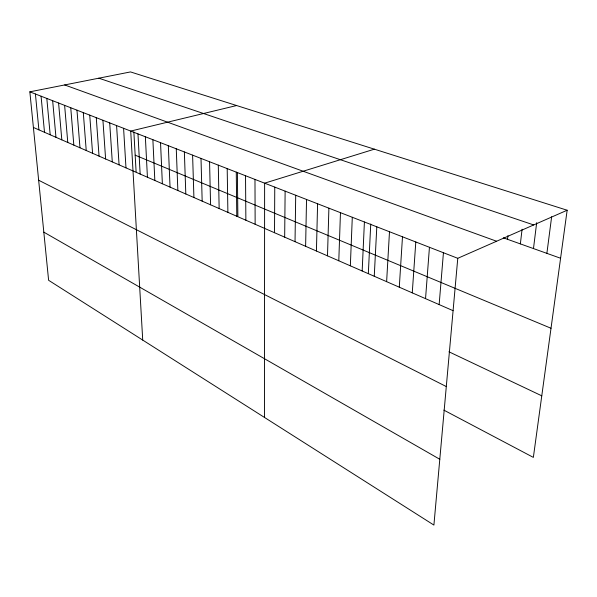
<?xml version="1.0" encoding="UTF-8"?>
<svg xmlns="http://www.w3.org/2000/svg" width="597" height="597" viewBox="0 0 597 597"><rect width="100%" height="100%" fill="white"/><g stroke="black" fill="none" stroke-linecap="round" stroke-linejoin="round"><path stroke-width="0.9" d="M264.456 417.422L264.62 183.167L374.386 149.175M274.523 232.726L274.762 187.115M284.672 237.151L285.127 191.144M295.03 241.673L295.709 195.264M305.619 246.292L306.53 199.473M316.432 251.016L317.589 203.771M327.492 255.844L328.902 208.174M338.79 260.777L340.462 212.674M350.342 265.822L352.297 217.278M362.163 270.978L364.409 221.987M368.356 273.023L370.744 224.024M374.252 276.262L376.804 226.808M386.625 281.665L389.49 231.748M399.289 287.187L402.49 236.8M412.258 292.851L415.803 241.979M425.542 298.649L429.444 247.285M439.146 304.589L443.437 252.725M567.15 210.234L457.772 258.307L433.907 525.076L48.611 280.291L29.85 91.834L130.497 71.924L567.15 210.234L533.36 457.392L443.855 410.124M507.525 239.307L507.935 235.606M520.36 243.889L522.084 229.233M533.479 248.576L536.681 222.688M546.882 253.359L551.643 216.756M236.613 105.535L130.713 131.071L142.728 340.081M98.848 78.185L533.696 224.942M503.331 237.815L560.583 258.247M64.663 84.946L496.607 241.24M29.85 91.834L457.772 258.307M135.168 155.168L551.016 328.26M33.395 127.452L453.086 310.679M448.937 351.79L541.778 395.826M38.648 180.234L446.295 386.558M43.82 232.143L439.795 459.272M35.417 93.998L38.909 129.862M41.074 96.199L44.506 132.303M46.82 98.438L50.185 134.78M52.655 100.706L55.961 137.303M58.588 103.012L61.819 139.862M64.618 105.363L67.782 142.467M70.744 107.744L73.827 145.108M76.968 110.161L79.983 147.787M83.296 112.624L86.229 150.519M89.729 115.131L92.58 153.295M96.274 117.676L99.042 156.115M102.93 120.266L105.609 158.981M109.699 122.9L112.281 161.891M116.579 125.579L119.072 164.854M123.586 128.303L125.982 167.876M133.862 131.907L136.101 171.772M137.974 133.9L140.153 174.063M145.355 136.773L147.429 177.234M152.877 139.691L154.832 180.466M160.533 142.676L162.369 183.757M168.324 145.705L170.041 187.107M176.264 148.795L177.854 190.518M184.361 151.944L185.809 193.988M192.6 155.145L193.913 197.525M201.002 158.414L202.167 201.129M209.562 161.75L210.577 204.801M218.293 165.145L219.151 208.547M227.196 168.608L227.89 212.36M237.375 172.458L237.867 216.136M236.27 172.137L236.793 216.248M245.531 175.742L245.874 220.218M254.979 179.413L255.143 224.256"/></g></svg>
